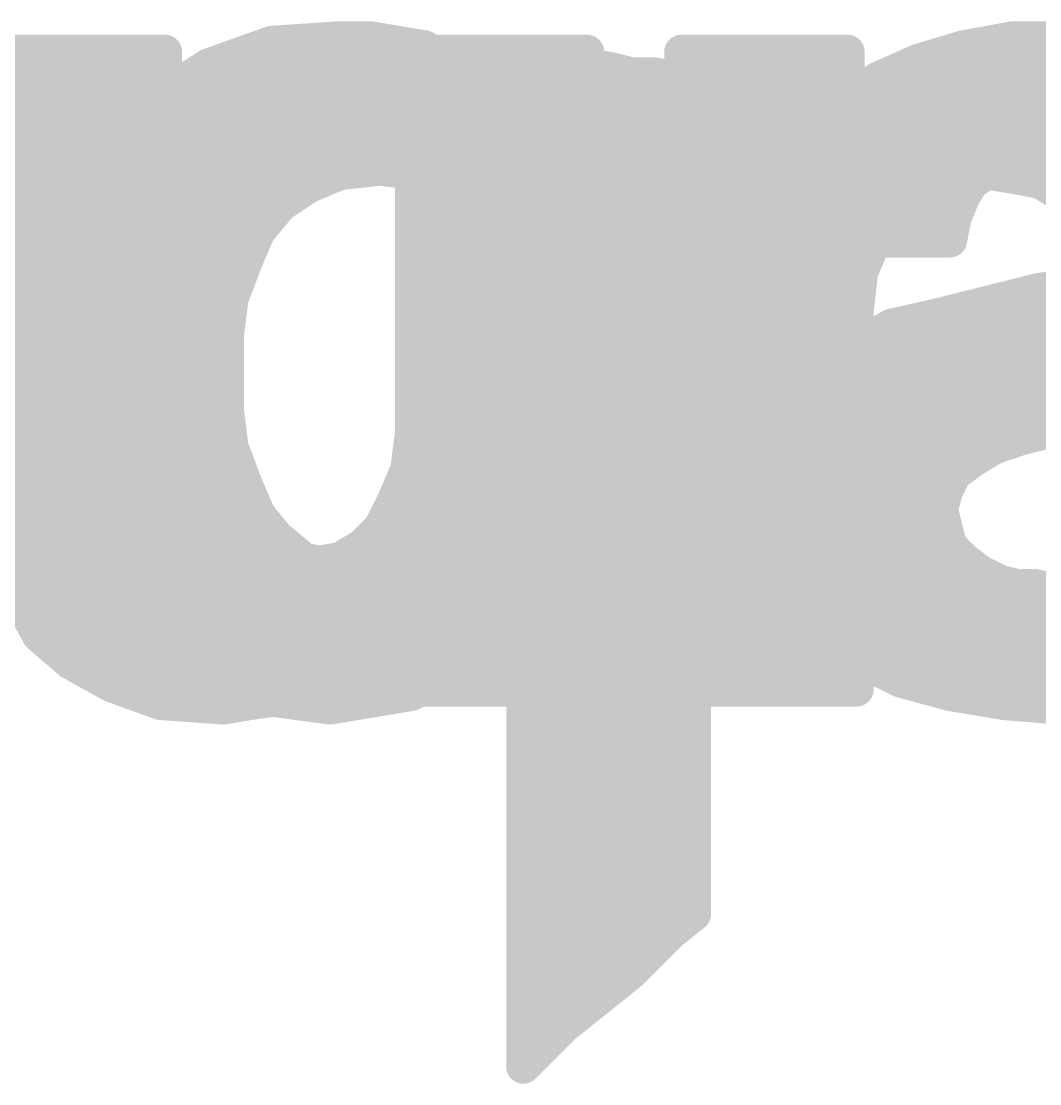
# Model space of a CAD drawing. Extents: x -29 to 78, y -12 to 55.
# Drawn here: x 20.341 to 22.609, y 16.318 to 18.684 of the extents above; entities that cross this region are included whole.
import ezdxf

# ---------------------------------------------------------------- set-up
doc = ezdxf.new("R2010")
doc.units = 0
doc.layers.add('21', color=41, linetype='CONTINUOUS')
doc.layers.add('22', color=40, linetype='CONTINUOUS')

msp = doc.modelspace()

# ---------------------------------------------------------------- linework, layer by layer
at = {"layer": '21', "const_width": 0.0762}
for points in [[(22.381, 18.596), (22.501, 18.636)], [(22.501, 18.636), (22.561, 18.646)], [(22.561, 18.646), (22.621, 18.646)], [(22.621, 18.646), (22.761, 18.636)], [(20.281, 18.616), (20.661, 18.616)], [(20.661, 18.616), (20.661, 17.816)], [(21.211, 17.766), (21.211, 18.616)], [(21.211, 18.616), (21.601, 18.616)], [(21.601, 18.616), (21.601, 17.196)], [(21.811, 18.616), (22.181, 18.616)], [(21.811, 17.196), (21.811, 18.616)], [(22.181, 18.616), (22.181, 18.416)], [(20.281, 18.5928), (20.661, 18.5928)], [(21.211, 18.5928), (21.601, 18.5928)], [(21.811, 18.5928), (22.181, 18.5928)], [(22.321, 18.556), (22.381, 18.596)], [(22.3762, 18.5928), (22.8948, 18.5928)], [(22.271, 18.516), (22.321, 18.556)], [(20.281, 18.5166), (20.661, 18.5166)], [(21.211, 18.5166), (21.601, 18.5166)], [(21.811, 18.5166), (22.181, 18.5166)], [(22.231, 18.476), (22.271, 18.516)], [(22.2718, 18.5166), (23.0004, 18.5166)], [(22.191, 18.416), (22.231, 18.476)], [(20.281, 18.4404), (20.661, 18.4404)], [(21.211, 18.4404), (21.601, 18.4404)], [(21.811, 18.4404), (22.181, 18.4404)], [(22.2073, 18.4404), (23.0595, 18.4404)], [(22.181, 18.416), (22.191, 18.416)], [(20.281, 18.3642), (20.661, 18.3642)], [(21.211, 18.3642), (21.601, 18.3642)], [(21.811, 18.3642), (23.0935, 18.3642)], [(22.361, 18.326), (22.311, 18.296)], [(22.421, 18.336), (22.361, 18.326)], [(22.501, 18.346), (22.421, 18.336)], [(22.561, 18.336), (22.501, 18.346)], [(22.611, 18.326), (22.561, 18.336)], [(22.661, 18.296), (22.611, 18.326)], [(20.281, 18.288), (20.661, 18.288)], [(21.211, 18.288), (21.601, 18.288)], [(21.811, 18.288), (22.3046, 18.288)], [(22.311, 18.296), (22.271, 18.246)], [(22.271, 18.246), (22.241, 18.196)], [(20.281, 18.2118), (20.661, 18.2118)], [(21.211, 18.2118), (21.601, 18.2118)], [(21.811, 18.2118), (22.2505, 18.2118)], [(22.241, 18.196), (22.211, 18.126)], [(20.281, 18.1356), (20.661, 18.1356)], [(21.211, 18.1356), (21.601, 18.1356)], [(21.811, 18.1356), (22.2151, 18.1356)], [(22.211, 18.126), (22.201, 18.036)], [(20.281, 18.0594), (20.661, 18.0594)], [(21.211, 18.0594), (21.601, 18.0594)], [(21.811, 18.0594), (22.2036, 18.0594)], [(22.201, 18.036), (22.201, 17.196)], [(20.281, 17.9832), (20.661, 17.9832)], [(21.211, 17.9832), (21.601, 17.9832)], [(21.811, 17.9832), (22.201, 17.9832)], [(20.281, 17.907), (20.661, 17.907)], [(21.211, 17.907), (21.601, 17.907)], [(21.811, 17.907), (22.201, 17.907)], [(20.281, 17.8308), (20.661, 17.8308)], [(21.211, 17.8308), (21.601, 17.8308)], [(21.811, 17.8308), (22.201, 17.8308)], [(20.661, 17.816), (20.681, 17.656)], [(21.201, 17.686), (21.211, 17.766)], [(20.281, 17.7546), (20.6687, 17.7546)], [(21.2096, 17.7546), (21.601, 17.7546)], [(21.811, 17.7546), (22.201, 17.7546)], [(21.171, 17.616), (21.201, 17.686)], [(20.281, 17.6784), (20.6782, 17.6784)], [(21.1977, 17.6784), (21.601, 17.6784)], [(21.811, 17.6784), (22.201, 17.6784)], [(20.681, 17.656), (20.691, 17.596)], [(21.141, 17.556), (21.171, 17.616)], [(20.2835, 17.6022), (20.69, 17.6022)], [(20.691, 17.596), (20.751, 17.516)], [(21.1641, 17.6022), (21.601, 17.6022)], [(21.811, 17.6022), (22.201, 17.6022)], [(21.101, 17.516), (21.141, 17.556)], [(20.2974, 17.526), (20.7435, 17.526)], [(21.111, 17.526), (21.601, 17.526)], [(21.811, 17.526), (22.201, 17.526)], [(20.331, 17.406), (20.301, 17.506)], [(20.751, 17.516), (20.801, 17.486)], [(21.051, 17.486), (21.101, 17.516)], [(20.801, 17.486), (20.851, 17.476)], [(20.851, 17.476), (20.911, 17.466)], [(20.911, 17.466), (20.991, 17.476)], [(20.991, 17.476), (21.051, 17.486)], [(20.3179, 17.4498), (21.601, 17.4498)], [(21.811, 17.4498), (22.201, 17.4498)], [(20.381, 17.316), (20.331, 17.406)], [(21.221, 17.396), (21.181, 17.336)], [(21.231, 17.396), (21.221, 17.396)], [(21.231, 17.196), (21.231, 17.396)], [(20.349, 17.3736), (21.2061, 17.3736)], [(21.231, 17.3736), (21.601, 17.3736)], [(21.811, 17.3736), (22.201, 17.3736)], [(21.181, 17.336), (21.141, 17.286)], [(20.451, 17.256), (20.381, 17.316)], [(20.4027, 17.2974), (21.1501, 17.2974)], [(21.141, 17.286), (21.091, 17.246)], [(21.231, 17.2974), (21.601, 17.2974)], [(21.811, 17.2974), (22.201, 17.2974)], [(20.541, 17.206), (20.451, 17.256)], [(21.091, 17.246), (21.031, 17.216)], [(20.5136, 17.2212), (21.0414, 17.2212)], [(21.031, 17.216), (20.981, 17.196)], [(21.231, 17.2212), (21.601, 17.2212)], [(21.811, 17.2212), (22.201, 17.2212)], [(20.651, 17.166), (20.541, 17.206)], [(20.981, 17.196), (20.921, 17.176)], [(21.601, 17.196), (21.231, 17.196)], [(22.201, 17.196), (21.811, 17.196)], [(20.791, 17.156), (20.651, 17.166)], [(20.851, 17.166), (20.791, 17.156)], [(20.921, 17.176), (20.851, 17.166)]]:
    msp.add_lwpolyline(points, dxfattribs=at)
at = {"layer": '21', "const_width": 0.0381}
for points in [[(22.4979, 18.6548, 1), (22.5041, 18.6172)], [(22.507, 18.6179, 1), (22.495, 18.6541)], [(22.561, 18.6651, 1), (22.561, 18.627)], [(22.5641, 18.6272, 1), (22.5579, 18.6648)], [(22.6224, 18.665, 1), (22.6196, 18.627)], [(22.621, 18.627, 1), (22.621, 18.6651)], [(20.6801, 18.616, 1), (20.642, 18.616)], [(20.661, 18.5969, 1), (20.661, 18.635)], [(21.211, 18.635, 1), (21.211, 18.5969)], [(21.2301, 18.616, 1), (21.192, 18.616)], [(21.6201, 18.616, 1), (21.582, 18.616)], [(21.601, 18.5969, 1), (21.601, 18.635)], [(21.83, 18.616, 1), (21.7919, 18.616)], [(21.811, 18.635, 1), (21.811, 18.5969)], [(22.2001, 18.616, 1), (22.162, 18.616)], [(22.181, 18.5969, 1), (22.181, 18.635)], [(20.661, 18.5738, 1), (20.661, 18.6119)], [(21.211, 18.6119, 1), (21.211, 18.5738)], [(21.601, 18.5738, 1), (21.601, 18.6119)], [(21.811, 18.6119, 1), (21.811, 18.5738)], [(22.181, 18.5738, 1), (22.181, 18.6119)], [(22.3762, 18.6119, 1), (22.3762, 18.5738)], [(22.375, 18.6141, 1), (22.387, 18.5779)], [(22.3916, 18.5801, 1), (22.3704, 18.6119)], [(22.3104, 18.5719, 1), (22.3316, 18.5401)], [(22.3329, 18.5411, 1), (22.3091, 18.5709)], [(20.661, 18.4976, 1), (20.661, 18.5357)], [(21.211, 18.5357, 1), (21.211, 18.4976)], [(21.601, 18.4976, 1), (21.601, 18.5357)], [(21.811, 18.5357, 1), (21.811, 18.4976)], [(22.181, 18.4976, 1), (22.181, 18.5357)], [(22.2718, 18.5357, 1), (22.2718, 18.4976)], [(22.2845, 18.5025, 1), (22.2575, 18.5295)], [(22.2591, 18.5309, 1), (22.2829, 18.5011)], [(22.2175, 18.4895, 1), (22.2445, 18.4625)], [(22.2469, 18.4654, 1), (22.2151, 18.4866)], [(20.661, 18.4214, 1), (20.661, 18.4595)], [(21.211, 18.4595, 1), (21.211, 18.4214)], [(21.601, 18.4214, 1), (21.601, 18.4595)], [(21.811, 18.4595, 1), (21.811, 18.4214)], [(22.181, 18.4214, 1), (22.181, 18.4595)], [(22.2073, 18.4595, 1), (22.2073, 18.4214)], [(22.181, 18.4351, 1), (22.181, 18.397)], [(22.162, 18.416, 1), (22.2001, 18.416)], [(22.1751, 18.4266, 1), (22.2069, 18.4054)], [(22.191, 18.397, 1), (22.191, 18.4351)], [(20.661, 18.3452, 1), (20.661, 18.3833)], [(21.211, 18.3833, 1), (21.211, 18.3452)], [(21.601, 18.3452, 1), (21.601, 18.3833)], [(21.811, 18.3833, 1), (21.811, 18.3452)], [(22.3579, 18.3448, 1), (22.3641, 18.3072)], [(22.3708, 18.3097, 1), (22.3512, 18.3423)], [(22.4186, 18.3549, 1), (22.4234, 18.3171)], [(22.4241, 18.3172, 1), (22.4179, 18.3548)], [(22.5041, 18.3648, 1), (22.4979, 18.3272)], [(22.5034, 18.3271, 1), (22.4986, 18.3649)], [(22.5647, 18.3547, 1), (22.5573, 18.3173)], [(22.5579, 18.3172, 1), (22.5641, 18.3548)], [(22.6208, 18.3423, 1), (22.6012, 18.3097)], [(22.6073, 18.3073, 1), (22.6147, 18.3447)], [(20.661, 18.269, 1), (20.661, 18.3071)], [(21.211, 18.3071, 1), (21.211, 18.269)], [(21.601, 18.269, 1), (21.601, 18.3071)], [(21.811, 18.3071, 1), (21.811, 18.269)], [(22.3012, 18.3123, 1), (22.3208, 18.2797)], [(22.3259, 18.2841, 1), (22.2961, 18.3079)], [(22.3046, 18.269, 1), (22.3046, 18.3071)], [(22.2561, 18.2579, 1), (22.2859, 18.2341)], [(22.2873, 18.2362, 1), (22.2547, 18.2558)], [(20.661, 18.1928, 1), (20.661, 18.2309)], [(21.211, 18.2309, 1), (21.211, 18.1928)], [(21.601, 18.1928, 1), (21.601, 18.2309)], [(21.811, 18.2309, 1), (21.811, 18.1928)], [(22.2505, 18.1928, 1), (22.2505, 18.2309)], [(22.2247, 18.2058, 1), (22.2573, 18.1862)], [(22.2585, 18.1885, 1), (22.2235, 18.2035)], [(20.661, 18.1166, 1), (20.661, 18.1547)], [(21.211, 18.1547, 1), (21.211, 18.1166)], [(21.601, 18.1166, 1), (21.601, 18.1547)], [(21.811, 18.1547, 1), (21.811, 18.1166)], [(22.2151, 18.1166, 1), (22.2151, 18.1547)], [(22.1935, 18.1335, 1), (22.2285, 18.1185)], [(22.2299, 18.1239, 1), (22.1921, 18.1281)], [(20.661, 18.0404, 1), (20.661, 18.0785)], [(21.211, 18.0785, 1), (21.211, 18.0404)], [(21.601, 18.0404, 1), (21.601, 18.0785)], [(21.811, 18.0785, 1), (21.811, 18.0404)], [(22.2036, 18.0404, 1), (22.2036, 18.0785)], [(22.2201, 18.036, 1), (22.182, 18.036)], [(22.1821, 18.0381, 1), (22.2199, 18.0339)], [(20.661, 17.9642, 1), (20.661, 18.0023)], [(21.211, 18.0023, 1), (21.211, 17.9642)], [(21.601, 17.9642, 1), (21.601, 18.0023)], [(21.811, 18.0023, 1), (21.811, 17.9642)], [(22.201, 17.9642, 1), (22.201, 18.0023)], [(20.661, 17.888, 1), (20.661, 17.9261)], [(21.211, 17.9261, 1), (21.211, 17.888)], [(21.601, 17.888, 1), (21.601, 17.9261)], [(21.811, 17.9261, 1), (21.811, 17.888)], [(22.201, 17.888, 1), (22.201, 17.9261)], [(20.661, 17.8117, 1), (20.661, 17.8498)], [(21.211, 17.8498, 1), (21.211, 17.8117)], [(21.601, 17.8117, 1), (21.601, 17.8498)], [(21.811, 17.8498, 1), (21.811, 17.8117)], [(22.201, 17.8117, 1), (22.201, 17.8498)], [(20.6799, 17.8184, 1), (20.6421, 17.8136)], [(20.642, 17.816, 1), (20.6801, 17.816)], [(21.2299, 17.7636, 1), (21.1921, 17.7684)], [(20.6687, 17.7355, 1), (20.6687, 17.7736)], [(21.2096, 17.7736, 1), (21.2096, 17.7355)], [(21.192, 17.766, 1), (21.2301, 17.766)], [(21.601, 17.7355, 1), (21.601, 17.7736)], [(21.811, 17.7736, 1), (21.811, 17.7355)], [(22.201, 17.7355, 1), (22.201, 17.7736)], [(21.2185, 17.6785, 1), (21.1835, 17.6935)], [(20.6782, 17.6593, 1), (20.6782, 17.6974)], [(21.1977, 17.6974, 1), (21.1977, 17.6593)], [(21.1821, 17.6884, 1), (21.2199, 17.6836)], [(21.601, 17.6593, 1), (21.601, 17.6974)], [(21.811, 17.6974, 1), (21.811, 17.6593)], [(22.201, 17.6593, 1), (22.201, 17.6974)], [(20.6998, 17.6591, 1), (20.6622, 17.6529)], [(20.6621, 17.6536, 1), (20.6999, 17.6584)], [(21.188, 17.6075, 1), (21.154, 17.6245)], [(20.7062, 17.6074, 1), (20.6758, 17.5846)], [(20.69, 17.5831, 1), (20.69, 17.6212)], [(21.1641, 17.6212, 1), (21.1641, 17.5831)], [(21.1535, 17.6235, 1), (21.1885, 17.6085)], [(21.601, 17.5831, 1), (21.601, 17.6212)], [(21.811, 17.6212, 1), (21.811, 17.5831)], [(22.201, 17.5831, 1), (22.201, 17.6212)], [(20.6722, 17.5929, 1), (20.7098, 17.5991)], [(21.124, 17.5645, 1), (21.158, 17.5475)], [(21.1545, 17.5425, 1), (21.1275, 17.5695)], [(20.7435, 17.5069, 1), (20.7435, 17.545)], [(21.111, 17.545, 1), (21.111, 17.5069)], [(21.601, 17.5069, 1), (21.601, 17.545)], [(21.811, 17.545, 1), (21.811, 17.5069)], [(22.201, 17.5069, 1), (22.201, 17.545)], [(20.7608, 17.5323, 1), (20.7412, 17.4997)], [(20.7358, 17.5046, 1), (20.7662, 17.5274)], [(21.0875, 17.5295, 1), (21.1145, 17.5025)], [(21.1108, 17.4997, 1), (21.0912, 17.5323)], [(20.8047, 17.5047, 1), (20.7973, 17.4673)], [(20.7912, 17.4697, 1), (20.8108, 17.5023)], [(20.8541, 17.4948, 1), (20.8479, 17.4572)], [(20.8473, 17.4573, 1), (20.8547, 17.4947)], [(20.9879, 17.4948, 1), (20.9941, 17.4572)], [(20.9934, 17.4571, 1), (20.9886, 17.4949)], [(21.0412, 17.5023, 1), (21.0608, 17.4697)], [(21.0541, 17.4672, 1), (21.0479, 17.5048)], [(20.9086, 17.4849, 1), (20.9134, 17.4471)], [(20.9079, 17.4472, 1), (20.9141, 17.4848)], [(21.601, 17.4307, 1), (21.601, 17.4688)], [(21.811, 17.4688, 1), (21.811, 17.4307)], [(22.201, 17.4307, 1), (22.201, 17.4688)], [(20.3477, 17.4153, 1), (20.3143, 17.3967)], [(20.3128, 17.4005, 1), (20.3492, 17.4115)], [(21.221, 17.4151, 1), (21.221, 17.377)], [(21.2369, 17.3854, 1), (21.2051, 17.4066)], [(21.2501, 17.396, 1), (21.212, 17.396)], [(21.231, 17.377, 1), (21.231, 17.4151)], [(20.349, 17.3926, 1), (20.349, 17.3545)], [(21.2061, 17.3545, 1), (21.2061, 17.3926)], [(21.231, 17.3926, 1), (21.231, 17.3545)], [(21.601, 17.3545, 1), (21.601, 17.3926)], [(21.811, 17.3926, 1), (21.811, 17.3545)], [(22.201, 17.3545, 1), (22.201, 17.3926)], [(21.1959, 17.3241, 1), (21.1661, 17.3479)], [(20.3934, 17.3305, 1), (20.3686, 17.3015)], [(21.1651, 17.3466, 1), (21.1969, 17.3254)], [(20.3643, 17.3067, 1), (20.3977, 17.3253)], [(20.4027, 17.3164, 1), (20.4027, 17.2783)], [(21.1529, 17.2711, 1), (21.1291, 17.3009)], [(21.1501, 17.2783, 1), (21.1501, 17.3164)], [(21.231, 17.3164, 1), (21.231, 17.2783)], [(21.601, 17.2783, 1), (21.601, 17.3164)], [(21.811, 17.3164, 1), (21.811, 17.2783)], [(22.201, 17.2783, 1), (22.201, 17.3164)], [(21.1261, 17.2979, 1), (21.1559, 17.2741)], [(20.4603, 17.2727, 1), (20.4417, 17.2393)], [(20.4386, 17.2415, 1), (20.4634, 17.2705)], [(21.0791, 17.2609, 1), (21.1029, 17.2311)], [(21.0995, 17.229, 1), (21.0825, 17.263)], [(20.5136, 17.2402, 1), (20.5136, 17.2021)], [(21.0225, 17.233, 1), (21.0395, 17.199)], [(21.0381, 17.1983, 1), (21.0239, 17.2337)], [(21.0414, 17.2021, 1), (21.0414, 17.2402)], [(21.231, 17.2402, 1), (21.231, 17.2021)], [(21.601, 17.2021, 1), (21.601, 17.2402)], [(21.811, 17.2402, 1), (21.811, 17.2021)], [(22.201, 17.2021, 1), (22.201, 17.2402)], [(20.5475, 17.2239, 1), (20.5345, 17.1881)], [(20.5317, 17.1893, 1), (20.5503, 17.2227)], [(20.9739, 17.2137, 1), (20.9881, 17.1783)], [(20.987, 17.1779, 1), (20.975, 17.2141)], [(21.231, 17.2151, 1), (21.231, 17.177)], [(21.601, 17.177, 1), (21.601, 17.2151)], [(21.811, 17.2151, 1), (21.811, 17.177)], [(22.201, 17.177, 1), (22.201, 17.2151)], [(20.6524, 17.185, 1), (20.6496, 17.147)], [(20.6445, 17.1481, 1), (20.6575, 17.1839)], [(20.8483, 17.1849, 1), (20.8537, 17.1471)], [(20.8541, 17.1472, 1), (20.8479, 17.1848)], [(20.915, 17.1941, 1), (20.927, 17.1579)], [(20.9237, 17.1571, 1), (20.9183, 17.1949)], [(21.212, 17.196, 1), (21.2501, 17.196)], [(21.582, 17.196, 1), (21.6201, 17.196)], [(21.7919, 17.196, 1), (21.83, 17.196)], [(22.182, 17.196, 1), (22.2201, 17.196)], [(20.7879, 17.1748, 1), (20.7941, 17.1372)], [(20.7896, 17.137, 1), (20.7924, 17.175)]]:
    msp.add_lwpolyline(points, format="xyb", dxfattribs=at)
at = {"layer": '22', "const_width": 0.0762}
for points in [[(20.899, 18.636), (20.759, 18.586)], [(21.049, 18.646), (20.899, 18.636)], [(21.119, 18.646), (21.049, 18.646)], [(21.239, 18.626), (21.119, 18.646)], [(22.549, 18.646), (22.439, 18.626)], [(22.779, 18.646), (22.549, 18.646)], [(21.339, 18.566), (21.239, 18.626)], [(21.569, 18.596), (21.469, 18.616)], [(21.469, 18.616), (21.469, 18.436)], [(22.439, 18.626), (22.339, 18.596)], [(20.759, 18.586), (20.649, 18.516)], [(20.778, 18.5928), (21.2943, 18.5928)], [(21.469, 18.5928), (21.5818, 18.5928)], [(21.609, 18.586), (21.569, 18.596)], [(21.659, 18.576), (21.609, 18.586)], [(22.339, 18.596), (22.249, 18.556)], [(22.3318, 18.5928), (23.0154, 18.5928)], [(21.389, 18.526), (21.339, 18.566)], [(21.699, 18.566), (21.659, 18.576)], [(21.749, 18.566), (21.699, 18.566)], [(21.799, 18.556), (21.749, 18.566)], [(21.839, 18.546), (21.799, 18.556)], [(21.839, 16.696), (21.839, 18.546)], [(22.249, 18.556), (22.169, 18.496)], [(20.649, 18.516), (20.559, 18.416)], [(20.6499, 18.5166), (21.3984, 18.5166)], [(21.429, 18.486), (21.389, 18.526)], [(21.469, 18.5166), (21.839, 18.5166)], [(22.1965, 18.5166), (23.135, 18.5166)], [(22.169, 18.496), (22.109, 18.416)], [(21.469, 18.436), (21.429, 18.486)], [(20.581, 18.4404), (21.4655, 18.4404)], [(21.469, 18.4404), (21.839, 18.4404)], [(22.1273, 18.4404), (23.2077, 18.4404)], [(20.559, 18.416), (20.489, 18.306)], [(22.109, 18.416), (22.059, 18.316)], [(22.529, 18.366), (22.579, 18.386)], [(22.579, 18.386), (22.749, 18.386)], [(20.526, 18.3642), (21.839, 18.3642)], [(21.049, 18.346), (21.139, 18.356)], [(21.139, 18.356), (21.219, 18.346)], [(22.0831, 18.3642), (22.5254, 18.3642)], [(22.489, 18.346), (22.529, 18.366)], [(20.979, 18.316), (21.049, 18.346)], [(21.219, 18.346), (21.299, 18.316)], [(22.439, 18.296), (22.459, 18.326)], [(22.459, 18.326), (22.489, 18.346)], [(20.489, 18.306), (20.449, 18.176)], [(20.919, 18.276), (20.979, 18.316)], [(21.299, 18.316), (21.349, 18.276)], [(22.059, 18.316), (22.039, 18.196)], [(20.4835, 18.288), (20.937, 18.288)], [(21.334, 18.288), (21.839, 18.288)], [(22.0543, 18.288), (22.4358, 18.288)], [(22.419, 18.246), (22.439, 18.296)], [(20.869, 18.216), (20.919, 18.276)], [(21.349, 18.276), (21.399, 18.216)], [(22.409, 18.196), (22.419, 18.246)], [(20.46, 18.2118), (20.8672, 18.2118)], [(20.839, 18.146), (20.869, 18.216)], [(21.399, 18.216), (21.429, 18.146)], [(21.4008, 18.2118), (21.839, 18.2118)], [(22.0416, 18.2118), (22.4122, 18.2118)], [(22.039, 18.196), (22.409, 18.196)], [(20.449, 18.176), (20.419, 18.036)], [(20.4403, 18.1356), (20.8351, 18.1356)], [(20.809, 18.066), (20.839, 18.146)], [(21.429, 18.146), (21.459, 18.066)], [(21.4329, 18.1356), (21.839, 18.1356)], [(22.689, 18.096), (22.609, 18.086)], [(20.799, 17.986), (20.809, 18.066)], [(21.459, 18.066), (21.469, 17.986)], [(22.609, 18.086), (22.369, 18.026)], [(20.424, 18.0594), (20.8082, 18.0594)], [(21.4598, 18.0594), (21.839, 18.0594)], [(22.5026, 18.0594), (23.249, 18.0594)], [(20.419, 18.036), (20.409, 17.886)], [(22.369, 18.026), (22.279, 18.006)], [(22.279, 18.006), (22.139, 17.926)], [(20.4155, 17.9832), (20.799, 17.9832)], [(20.799, 17.896), (20.799, 17.986)], [(21.469, 17.986), (21.469, 17.816)], [(21.469, 17.9832), (21.839, 17.9832)], [(22.2391, 17.9832), (23.2038, 17.9832)], [(22.139, 17.926), (22.079, 17.876)], [(20.4104, 17.907), (20.799, 17.907)], [(21.469, 17.907), (21.839, 17.907)], [(22.1162, 17.907), (23.0883, 17.907)], [(20.799, 17.896), (20.409, 17.886)], [(20.409, 17.886), (20.799, 17.896)], [(20.409, 17.886), (20.419, 17.746)], [(20.799, 17.816), (20.799, 17.896)], [(22.079, 17.876), (22.039, 17.816)], [(20.4129, 17.8308), (20.799, 17.8308)], [(21.469, 17.8308), (21.839, 17.8308)], [(22.0489, 17.8308), (22.8956, 17.8308)], [(20.809, 17.736), (20.799, 17.816)], [(21.469, 17.816), (21.429, 17.656)], [(22.039, 17.816), (22.009, 17.746)], [(22.569, 17.756), (22.729, 17.796)], [(20.4184, 17.7546), (20.8067, 17.7546)], [(20.419, 17.746), (20.449, 17.616)], [(20.839, 17.656), (20.809, 17.736)], [(21.4536, 17.7546), (21.839, 17.7546)], [(22.009, 17.746), (21.999, 17.656)], [(22.0127, 17.7546), (22.5648, 17.7546)], [(22.459, 17.706), (22.509, 17.736)], [(22.509, 17.736), (22.569, 17.756)], [(22.419, 17.676), (22.459, 17.706)], [(20.4346, 17.6784), (20.8306, 17.6784)], [(21.4346, 17.6784), (21.839, 17.6784)], [(22.0015, 17.6784), (22.4222, 17.6784)], [(22.399, 17.636), (22.419, 17.676)], [(20.499, 17.496), (20.839, 17.656)], [(20.839, 17.656), (20.499, 17.496)], [(20.869, 17.586), (20.839, 17.656)], [(21.429, 17.656), (21.399, 17.586)], [(21.999, 17.656), (22.019, 17.526)], [(20.449, 17.616), (20.499, 17.496)], [(22.389, 17.596), (22.399, 17.636)], [(20.4548, 17.6022), (20.7247, 17.6022)], [(20.7247, 17.6022), (20.8621, 17.6022)], [(21.4059, 17.6022), (21.839, 17.6022)], [(22.0073, 17.6022), (22.3906, 17.6022)], [(22.409, 17.516), (22.389, 17.596)], [(20.909, 17.536), (20.869, 17.586)], [(21.399, 17.586), (21.349, 17.536)], [(20.4865, 17.526), (20.5628, 17.526)], [(20.5628, 17.526), (20.921, 17.526)], [(20.969, 17.486), (20.909, 17.536)], [(21.349, 17.536), (21.289, 17.486)], [(21.337, 17.526), (21.839, 17.526)], [(22.019, 17.526), (22.059, 17.416)], [(22.019, 17.526), (22.4065, 17.526)], [(22.439, 17.486), (22.409, 17.516)], [(20.499, 17.496), (20.559, 17.386)], [(21.049, 17.466), (20.969, 17.486)], [(21.289, 17.486), (21.219, 17.466)], [(22.479, 17.456), (22.439, 17.486)], [(20.5242, 17.4498), (21.839, 17.4498)], [(21.129, 17.456), (21.049, 17.466)], [(21.219, 17.466), (21.129, 17.456)], [(22.0467, 17.4498), (22.4914, 17.4498)], [(22.519, 17.436), (22.479, 17.456)], [(22.559, 17.426), (22.519, 17.436)], [(22.599, 17.426), (22.559, 17.426)], [(22.639, 17.416), (22.599, 17.426)], [(22.699, 17.426), (22.639, 17.416)], [(22.059, 17.416), (22.119, 17.336)], [(20.559, 17.386), (20.649, 17.296)], [(20.5714, 17.3736), (21.4471, 17.3736)], [(21.369, 17.276), (21.449, 17.376)], [(21.449, 17.376), (21.459, 17.376)], [(21.459, 17.376), (21.459, 16.356)], [(21.459, 17.3736), (21.839, 17.3736)], [(22.0908, 17.3736), (23.2082, 17.3736)], [(22.119, 17.336), (22.199, 17.266)], [(20.6476, 17.2974), (21.3861, 17.2974)], [(20.649, 17.296), (20.759, 17.216)], [(21.459, 17.2974), (21.839, 17.2974)], [(22.1631, 17.2974), (23.1349, 17.2974)], [(21.269, 17.216), (21.369, 17.276)], [(22.199, 17.266), (22.299, 17.216)], [(20.7519, 17.2212), (21.2777, 17.2212)], [(20.759, 17.216), (20.879, 17.176)], [(21.209, 17.186), (21.269, 17.216)], [(21.459, 17.2212), (21.839, 17.2212)], [(22.2886, 17.2212), (23.0094, 17.2212)], [(22.299, 17.216), (22.409, 17.186)], [(20.879, 17.176), (21.029, 17.156)], [(21.029, 17.156), (21.209, 17.186)], [(22.409, 17.186), (22.529, 17.166)], [(22.529, 17.166), (22.649, 17.156)], [(21.459, 17.145), (21.839, 17.145)], [(21.459, 17.0688), (21.839, 17.0688)], [(21.459, 16.9926), (21.839, 16.9926)], [(21.459, 16.9164), (21.839, 16.9164)], [(21.459, 16.8402), (21.839, 16.8402)], [(21.459, 16.764), (21.839, 16.764)], [(21.789, 16.656), (21.839, 16.696)], [(21.459, 16.6878), (21.8287, 16.6878)], [(21.699, 16.566), (21.789, 16.656)], [(21.459, 16.6116), (21.7446, 16.6116)], [(21.549, 16.446), (21.699, 16.566)], [(21.459, 16.5354), (21.6608, 16.5354)], [(21.459, 16.4592), (21.5655, 16.4592)], [(21.459, 16.356), (21.549, 16.446)], [(21.459, 16.383), (21.486, 16.383)]]:
    msp.add_lwpolyline(points, dxfattribs=at)
at = {"layer": '22', "const_width": 0.0381}
for points in [[(20.8977, 18.655, 1), (20.9003, 18.617)], [(20.9054, 18.6181, 1), (20.8926, 18.6539)], [(21.049, 18.6651, 1), (21.049, 18.627)], [(21.0503, 18.627, 1), (21.0477, 18.665)], [(21.1221, 18.6648, 1), (21.1159, 18.6272)], [(21.119, 18.627, 1), (21.119, 18.6651)], [(22.549, 18.6651, 1), (22.549, 18.627)], [(22.5524, 18.6273, 1), (22.5456, 18.6647)], [(21.2488, 18.6423, 1), (21.2292, 18.6097)], [(21.2359, 18.6072, 1), (21.2421, 18.6448)], [(21.4727, 18.6347, 1), (21.4653, 18.5973)], [(21.4881, 18.616, 1), (21.45, 18.616)], [(22.4356, 18.6447, 1), (22.4424, 18.6073)], [(22.4445, 18.6078, 1), (22.4335, 18.6442)], [(20.7526, 18.6039, 1), (20.7654, 18.5681)], [(20.7692, 18.5699, 1), (20.7488, 18.6021)], [(20.778, 18.6119, 1), (20.778, 18.5738)], [(21.2943, 18.5738, 1), (21.2943, 18.6119)], [(21.469, 18.6119, 1), (21.469, 18.5738)], [(21.5736, 18.6145, 1), (21.5644, 18.5775)], [(21.5653, 18.5773, 1), (21.5727, 18.6147)], [(21.5818, 18.5738, 1), (21.5818, 18.6119)], [(21.6127, 18.6047, 1), (21.6053, 18.5673)], [(21.6044, 18.5675, 1), (21.6136, 18.6045)], [(22.3318, 18.6119, 1), (22.3318, 18.5738)], [(22.3335, 18.6142, 1), (22.3445, 18.5778)], [(22.3467, 18.5786, 1), (22.3313, 18.6134)], [(21.3509, 18.5809, 1), (21.3271, 18.5511)], [(21.3292, 18.5497, 1), (21.3488, 18.5823)], [(21.6636, 18.5945, 1), (21.6544, 18.5575)], [(21.6553, 18.5573, 1), (21.6627, 18.5947)], [(21.699, 18.5851, 1), (21.699, 18.547)], [(21.6944, 18.5475, 1), (21.7036, 18.5845)], [(21.7527, 18.5847, 1), (21.7453, 18.5473)], [(21.749, 18.547, 1), (21.749, 18.5851)], [(21.8036, 18.5745, 1), (21.7944, 18.5375)], [(21.7953, 18.5373, 1), (21.8027, 18.5747)], [(21.8581, 18.546, 1), (21.82, 18.546)], [(21.8344, 18.5275, 1), (21.8436, 18.5645)], [(22.2413, 18.5734, 1), (22.2567, 18.5386)], [(22.2604, 18.5408, 1), (22.2376, 18.5712)], [(20.6499, 18.5357, 1), (20.6499, 18.4976)], [(20.6632, 18.5033, 1), (20.6348, 18.5287)], [(21.4025, 18.5395, 1), (21.3755, 18.5125)], [(21.3771, 18.5111, 1), (21.4009, 18.5409)], [(21.3984, 18.4976, 1), (21.3984, 18.5357)], [(21.469, 18.5357, 1), (21.469, 18.4976)], [(21.839, 18.4976, 1), (21.839, 18.5357)], [(22.1965, 18.5357, 1), (22.1965, 18.4976)], [(20.6388, 18.5321, 1), (20.6592, 18.4999)], [(22.1576, 18.5112, 1), (22.1804, 18.4808)], [(22.1842, 18.4846, 1), (22.1538, 18.5074)], [(21.4439, 18.4979, 1), (21.4141, 18.4741)], [(21.4155, 18.4725, 1), (21.4425, 18.4995)], [(20.581, 18.4595, 1), (20.581, 18.4214)], [(21.469, 18.4595, 1), (21.469, 18.4214)], [(21.4541, 18.4241, 1), (21.4839, 18.4479)], [(21.4655, 18.4214, 1), (21.4655, 18.4595)], [(21.839, 18.4214, 1), (21.839, 18.4595)], [(22.1273, 18.4595, 1), (22.1273, 18.4214)], [(20.5448, 18.4287, 1), (20.5732, 18.4033)], [(20.5751, 18.4058, 1), (20.5429, 18.4262)], [(21.45, 18.436, 1), (21.4881, 18.436)], [(22.0938, 18.4274, 1), (22.1242, 18.4046)], [(22.126, 18.4075, 1), (22.092, 18.4245)], [(22.579, 18.405, 1), (22.579, 18.3669)], [(22.5861, 18.3683, 1), (22.5719, 18.4037)], [(20.526, 18.3833, 1), (20.526, 18.3452)], [(21.1414, 18.3749, 1), (21.1366, 18.3371)], [(21.1411, 18.3371, 1), (21.1369, 18.3749)], [(21.839, 18.3452, 1), (21.839, 18.3833)], [(22.0831, 18.3833, 1), (22.0831, 18.3452)], [(22.5219, 18.3837, 1), (22.5361, 18.3483)], [(22.5375, 18.349, 1), (22.5205, 18.383)], [(22.5254, 18.3452, 1), (22.5254, 18.3833)], [(21.0469, 18.3649, 1), (21.0511, 18.3271)], [(21.0565, 18.3285, 1), (21.0415, 18.3635)], [(21.2257, 18.3638, 1), (21.2123, 18.3282)], [(21.2166, 18.3271, 1), (21.2214, 18.3649)], [(22.4749, 18.3154, 1), (22.4431, 18.3366)], [(22.4805, 18.363, 1), (22.4975, 18.329)], [(22.4996, 18.3301, 1), (22.4784, 18.3619)], [(20.5072, 18.3004, 1), (20.4708, 18.3116)], [(20.9715, 18.3335, 1), (20.9865, 18.2985)], [(20.9896, 18.3001, 1), (20.9684, 18.3319)], [(21.3109, 18.3309, 1), (21.2871, 18.3011)], [(21.2923, 18.2982, 1), (21.3057, 18.3338)], [(22.042, 18.3245, 1), (22.076, 18.3075)], [(22.0778, 18.3129, 1), (22.0402, 18.3191)], [(22.4484, 18.3419, 1), (22.4696, 18.3101)], [(20.4835, 18.3071, 1), (20.4835, 18.269)], [(20.4729, 18.3162, 1), (20.5051, 18.2958)], [(20.937, 18.269, 1), (20.937, 18.3071)], [(21.334, 18.3071, 1), (21.334, 18.269)], [(21.839, 18.269, 1), (21.839, 18.3071)], [(22.0543, 18.3071, 1), (22.0543, 18.269)], [(22.4231, 18.3066, 1), (22.4549, 18.2854)], [(22.4567, 18.2889, 1), (22.4213, 18.3031)], [(22.4358, 18.269, 1), (22.4358, 18.3071)], [(20.9084, 18.2919, 1), (20.9296, 18.2601)], [(20.9336, 18.2638, 1), (20.9044, 18.2882)], [(21.3636, 18.2882, 1), (21.3344, 18.2638)], [(21.3371, 18.2611, 1), (21.3609, 18.2909)], [(22.4013, 18.2531, 1), (22.4367, 18.2389)], [(22.4377, 18.2423, 1), (22.4003, 18.2497)], [(20.46, 18.2309, 1), (20.46, 18.1928)], [(20.8544, 18.2282, 1), (20.8836, 18.2038)], [(20.8865, 18.2085, 1), (20.8515, 18.2235)], [(20.8672, 18.1928, 1), (20.8672, 18.2309)], [(21.4165, 18.2235, 1), (21.3815, 18.2085)], [(21.4008, 18.2309, 1), (21.4008, 18.1928)], [(21.3844, 18.2038, 1), (21.4136, 18.2282)], [(21.839, 18.1928, 1), (21.839, 18.2309)], [(22.0416, 18.2309, 1), (22.0416, 18.1928)], [(22.4122, 18.1928, 1), (22.4122, 18.2309)], [(22.039, 18.2151, 1), (22.039, 18.177)], [(22.409, 18.177, 1), (22.409, 18.2151)], [(20.4308, 18.1816, 1), (20.4672, 18.1704)], [(20.4676, 18.172, 1), (20.4304, 18.18)], [(22.0202, 18.1991, 1), (22.0578, 18.1929)], [(22.3903, 18.1997, 1), (22.4277, 18.1923)], [(20.4403, 18.1547, 1), (20.4403, 18.1166)], [(20.8568, 18.1393, 1), (20.8212, 18.1527)], [(20.8351, 18.1166, 1), (20.8351, 18.1547)], [(21.4468, 18.1527, 1), (21.4112, 18.1393)], [(21.4329, 18.1547, 1), (21.4329, 18.1166)], [(21.839, 18.1166, 1), (21.839, 18.1547)], [(20.8215, 18.1535, 1), (20.8565, 18.1385)], [(21.4115, 18.1385, 1), (21.4465, 18.1535)], [(20.8279, 18.0636, 1), (20.7901, 18.0684)], [(21.4779, 18.0684, 1), (21.4401, 18.0636)], [(22.6066, 18.1049, 1), (22.6114, 18.0671)], [(22.6136, 18.0675, 1), (22.6044, 18.1045)], [(20.424, 18.0785, 1), (20.424, 18.0404)], [(20.7912, 18.0727, 1), (20.8268, 18.0593)], [(20.8082, 18.0404, 1), (20.8082, 18.0785)], [(21.4598, 18.0785, 1), (21.4598, 18.0404)], [(21.4412, 18.0593, 1), (21.4768, 18.0727)], [(21.839, 18.0404, 1), (21.839, 18.0785)], [(22.5026, 18.0785, 1), (22.5026, 18.0404)], [(20.438, 18.0347, 1), (20.4, 18.0373)], [(20.4004, 18.04, 1), (20.4376, 18.032)], [(22.3644, 18.0445, 1), (22.3736, 18.0075)], [(22.3731, 18.0074, 1), (22.3649, 18.0446)], [(22.2749, 18.0246, 1), (22.2831, 17.9874)], [(22.2885, 17.9895, 1), (22.2695, 18.0225)], [(20.4155, 18.0023, 1), (20.4155, 17.9642)], [(20.818, 17.986, 1), (20.7799, 17.986)], [(20.799, 17.9642, 1), (20.799, 18.0023)], [(21.4881, 17.986, 1), (21.45, 17.986)], [(21.469, 18.0023, 1), (21.469, 17.9642)], [(21.839, 17.9642, 1), (21.839, 18.0023)], [(22.2391, 18.0023, 1), (22.2391, 17.9642)], [(20.7801, 17.9884, 1), (20.8179, 17.9836)], [(21.4501, 17.9836, 1), (21.4879, 17.9884)], [(22.1295, 17.9425, 1), (22.1485, 17.9095)], [(22.1512, 17.9114, 1), (22.1268, 17.9406)], [(20.4104, 17.9261, 1), (20.4104, 17.888)], [(20.799, 17.888, 1), (20.799, 17.9261)], [(21.469, 17.9261, 1), (21.469, 17.888)], [(21.839, 17.888, 1), (21.839, 17.9261)], [(22.1162, 17.9261, 1), (22.1162, 17.888)], [(20.4085, 17.905, 1), (20.4095, 17.867)], [(20.428, 17.8874, 1), (20.39, 17.8846)], [(20.4085, 17.905, 1), (20.4095, 17.867)], [(20.818, 17.896, 1), (20.7799, 17.896)], [(20.7799, 17.896, 1), (20.818, 17.896)], [(20.7995, 17.877, 1), (20.7985, 17.915)], [(20.7995, 17.877, 1), (20.7985, 17.915)], [(22.0949, 17.8654, 1), (22.0631, 17.8866)], [(20.39, 17.8873, 1), (20.428, 17.8847)], [(22.0668, 17.8906, 1), (22.0912, 17.8614)], [(20.4129, 17.8498, 1), (20.4129, 17.8117)], [(20.799, 17.8117, 1), (20.799, 17.8498)], [(21.469, 17.8498, 1), (21.469, 17.8117)], [(21.839, 17.8117, 1), (21.839, 17.8498)], [(22.0489, 17.8498, 1), (22.0489, 17.8117)], [(20.8179, 17.8184, 1), (20.7801, 17.8136)], [(21.4875, 17.8114, 1), (21.4505, 17.8206)], [(22.0231, 17.8266, 1), (22.0549, 17.8054)], [(22.0565, 17.8085, 1), (22.0215, 17.8235)], [(20.7799, 17.816, 1), (20.818, 17.816)], [(21.45, 17.816, 1), (21.4881, 17.816)], [(20.4184, 17.7736, 1), (20.4184, 17.7355)], [(20.4376, 17.7503, 1), (20.4004, 17.7417)], [(20.8268, 17.7427, 1), (20.7912, 17.7293)], [(20.8067, 17.7355, 1), (20.8067, 17.7736)], [(21.4536, 17.7736, 1), (21.4536, 17.7355)], [(21.839, 17.7355, 1), (21.839, 17.7736)], [(21.9915, 17.7535, 1), (22.0265, 17.7385)], [(22.0279, 17.7439, 1), (21.9901, 17.7481)], [(22.0127, 17.7736, 1), (22.0127, 17.7355)], [(22.503, 17.7541, 1), (22.515, 17.7179)], [(22.5188, 17.7197, 1), (22.4992, 17.7523)], [(22.5644, 17.7745, 1), (22.5736, 17.7375)], [(22.575, 17.7379, 1), (22.563, 17.7741)], [(22.5648, 17.7355, 1), (22.5648, 17.7736)], [(20.4, 17.7446, 1), (20.438, 17.7474)], [(20.7901, 17.7336, 1), (20.8279, 17.7384)], [(22.4492, 17.7223, 1), (22.4688, 17.6897)], [(22.4704, 17.6908, 1), (22.4476, 17.7212)], [(20.4346, 17.6974, 1), (20.4346, 17.6593)], [(20.8306, 17.6593, 1), (20.8306, 17.6974)], [(21.4346, 17.6974, 1), (21.4346, 17.6593)], [(21.839, 17.6593, 1), (21.839, 17.6974)], [(22.0015, 17.6974, 1), (22.0015, 17.6593)], [(22.4076, 17.6912, 1), (22.4304, 17.6608)], [(22.436, 17.6675, 1), (22.402, 17.6845)], [(22.4222, 17.6593, 1), (22.4222, 17.6974)], [(20.8565, 17.6635, 1), (20.8215, 17.6485)], [(20.8212, 17.6493, 1), (20.8568, 17.6627)], [(20.8471, 17.6388, 1), (20.8309, 17.6732)], [(20.8471, 17.6388, 1), (20.8309, 17.6732)], [(21.4105, 17.6606, 1), (21.4475, 17.6514)], [(21.4465, 17.6485, 1), (21.4115, 17.6635)], [(22.0178, 17.6589, 1), (21.9802, 17.6531)], [(21.9801, 17.6581, 1), (22.0179, 17.6539)], [(20.4666, 17.6233, 1), (20.4314, 17.6087)], [(22.382, 17.6445, 1), (22.416, 17.6275)], [(22.4175, 17.6314, 1), (22.3805, 17.6406)], [(20.4304, 17.6117, 1), (20.4676, 17.6203)], [(20.4548, 17.6212, 1), (20.4548, 17.5831)], [(20.7247, 17.6212, 1), (20.7247, 17.5831)], [(20.7247, 17.5831, 1), (20.7247, 17.6212)], [(20.8621, 17.5831, 1), (20.8621, 17.6212)], [(21.4059, 17.6212, 1), (21.4059, 17.5831)], [(21.839, 17.5831, 1), (21.839, 17.6212)], [(22.0073, 17.6212, 1), (22.0073, 17.5831)], [(22.4075, 17.6006, 1), (22.3705, 17.5914)], [(22.3906, 17.5831, 1), (22.3906, 17.6212)], [(20.8839, 17.5979, 1), (20.8541, 17.5741)], [(20.8515, 17.5785, 1), (20.8865, 17.5935)], [(21.3815, 17.5935, 1), (21.4165, 17.5785)], [(21.4125, 17.5725, 1), (21.3855, 17.5995)], [(22.3705, 17.6006, 1), (22.4075, 17.5914)], [(20.4865, 17.545, 1), (20.4865, 17.5069)], [(20.5628, 17.545, 1), (20.5628, 17.5069)], [(20.5628, 17.5069, 1), (20.5628, 17.545)], [(20.9212, 17.5506, 1), (20.8968, 17.5214)], [(20.8941, 17.5241, 1), (20.9239, 17.5479)], [(20.921, 17.5069, 1), (20.921, 17.545)], [(21.337, 17.545, 1), (21.337, 17.5069)], [(21.3355, 17.5495, 1), (21.3625, 17.5225)], [(21.3612, 17.5214, 1), (21.3368, 17.5506)], [(21.839, 17.5069, 1), (21.839, 17.545)], [(22.0369, 17.5325, 1), (22.0011, 17.5195)], [(22.019, 17.545, 1), (22.019, 17.5069)], [(22.4065, 17.5069, 1), (22.4065, 17.545)], [(22.0002, 17.5231, 1), (22.0378, 17.5289)], [(22.4225, 17.5295, 1), (22.3955, 17.5025)], [(22.3905, 17.5114, 1), (22.4275, 17.5206)], [(20.5157, 17.5051, 1), (20.4823, 17.4869)], [(20.4909, 17.5132, 1), (20.5071, 17.4788)], [(20.4909, 17.5132, 1), (20.5071, 17.4788)], [(20.4814, 17.4887, 1), (20.5166, 17.5033)], [(20.9736, 17.5045, 1), (20.9644, 17.4675)], [(20.9568, 17.4714, 1), (20.9812, 17.5006)], [(21.2768, 17.5006, 1), (21.3012, 17.4714)], [(21.2942, 17.4677, 1), (21.2838, 17.5043)], [(22.4504, 17.5012, 1), (22.4276, 17.4708)], [(22.4255, 17.4725, 1), (22.4525, 17.4995)], [(20.5242, 17.4688, 1), (20.5242, 17.4307)], [(21.0514, 17.4849, 1), (21.0466, 17.4471)], [(21.0444, 17.4475, 1), (21.0536, 17.4845)], [(21.1269, 17.4749, 1), (21.1311, 17.4371)], [(21.1266, 17.4371, 1), (21.1314, 17.4749)], [(21.2138, 17.4843, 1), (21.2242, 17.4477)], [(21.2211, 17.4471, 1), (21.2169, 17.4849)], [(21.839, 17.4307, 1), (21.839, 17.4688)], [(22.0467, 17.4688, 1), (22.0467, 17.4307)], [(22.4875, 17.473, 1), (22.4705, 17.439)], [(22.4676, 17.4408, 1), (22.4904, 17.4712)], [(22.4914, 17.4307, 1), (22.4914, 17.4688)], [(22.5236, 17.4545, 1), (22.5144, 17.4175)], [(22.5105, 17.419, 1), (22.5275, 17.453)], [(22.559, 17.4451, 1), (22.559, 17.407)], [(22.5544, 17.4075, 1), (22.5636, 17.4445)], [(22.6036, 17.4445, 1), (22.5944, 17.4075)], [(22.599, 17.407, 1), (22.599, 17.4451)], [(22.0742, 17.4274, 1), (22.0438, 17.4046)], [(22.0411, 17.4095, 1), (22.0769, 17.4225)], [(22.6359, 17.4348, 1), (22.6421, 17.3972)], [(20.5725, 17.3995, 1), (20.5455, 17.3725)], [(20.5423, 17.3769, 1), (20.5757, 17.3951)], [(20.5714, 17.3926, 1), (20.5714, 17.3545)], [(21.449, 17.3951, 1), (21.449, 17.357)], [(21.4639, 17.3641, 1), (21.4341, 17.3879)], [(21.478, 17.376, 1), (21.4399, 17.376)], [(21.459, 17.3926, 1), (21.459, 17.3545)], [(21.4471, 17.3545, 1), (21.4471, 17.3926)], [(21.459, 17.357, 1), (21.459, 17.3951)], [(21.839, 17.3545, 1), (21.839, 17.3926)], [(22.0908, 17.3926, 1), (22.0908, 17.3545)], [(22.1315, 17.3503, 1), (22.1065, 17.3217)], [(22.1038, 17.3246, 1), (22.1342, 17.3474)], [(20.6476, 17.3164, 1), (20.6476, 17.2783)], [(20.6602, 17.3114, 1), (20.6378, 17.2806)], [(20.6355, 17.2825, 1), (20.6625, 17.3095)], [(21.3861, 17.2783, 1), (21.3861, 17.3164)], [(21.459, 17.3164, 1), (21.459, 17.2783)], [(21.839, 17.2783, 1), (21.839, 17.3164)], [(22.1631, 17.3164, 1), (22.1631, 17.2783)], [(21.3541, 17.2879, 1), (21.3839, 17.2641)], [(21.3788, 17.2597, 1), (21.3592, 17.2923)], [(22.2075, 17.283, 1), (22.1905, 17.249)], [(22.1865, 17.2517, 1), (22.2115, 17.2803)], [(20.7519, 17.2402, 1), (20.7519, 17.2021)], [(20.765, 17.2341, 1), (20.753, 17.1979)], [(20.7478, 17.2006, 1), (20.7702, 17.2314)], [(21.2592, 17.2323, 1), (21.2788, 17.1997)], [(21.2775, 17.199, 1), (21.2605, 17.233)], [(21.2777, 17.2021, 1), (21.2777, 17.2402)], [(21.459, 17.2402, 1), (21.459, 17.2021)], [(21.839, 17.2021, 1), (21.839, 17.2402)], [(22.2886, 17.2402, 1), (22.2886, 17.2021)], [(22.304, 17.2344, 1), (22.294, 17.1976)], [(22.2905, 17.199, 1), (22.3075, 17.233)], [(20.8815, 17.1949, 1), (20.8765, 17.1571)], [(20.873, 17.1579, 1), (20.885, 17.1941)], [(21.2005, 17.203, 1), (21.2175, 17.169)], [(21.2121, 17.1672, 1), (21.2059, 17.2048)], [(22.4121, 17.2048, 1), (22.4059, 17.1672)], [(22.404, 17.1676, 1), (22.414, 17.2044)], [(22.5306, 17.185, 1), (22.5274, 17.147)], [(22.5259, 17.1472, 1), (22.5321, 17.1848)], [(21.0259, 17.1748, 1), (21.0321, 17.1372)], [(21.0265, 17.1371, 1), (21.0315, 17.1749)], [(21.459, 17.164, 1), (21.459, 17.1259)], [(21.839, 17.1259, 1), (21.839, 17.164)], [(21.459, 17.0878, 1), (21.459, 17.0497)], [(21.839, 17.0497, 1), (21.839, 17.0878)], [(21.459, 17.0116, 1), (21.459, 16.9735)], [(21.839, 16.9735, 1), (21.839, 17.0116)], [(21.459, 16.9354, 1), (21.459, 16.8973)], [(21.839, 16.8973, 1), (21.839, 16.9354)], [(21.459, 16.8592, 1), (21.459, 16.8211)], [(21.839, 16.8211, 1), (21.839, 16.8592)], [(21.459, 16.783, 1), (21.459, 16.7449)], [(21.839, 16.7449, 1), (21.839, 16.783)], [(21.8509, 16.6811, 1), (21.8271, 16.7109)], [(21.459, 16.7068, 1), (21.459, 16.6687)], [(21.82, 16.696, 1), (21.8581, 16.696)], [(21.8287, 16.6687, 1), (21.8287, 16.7068)], [(21.7771, 16.6709, 1), (21.8009, 16.6411)], [(21.8025, 16.6425, 1), (21.7755, 16.6695)], [(21.459, 16.6306, 1), (21.459, 16.5925)], [(21.7446, 16.5925, 1), (21.7446, 16.6306)], [(21.6855, 16.5795, 1), (21.7125, 16.5525)], [(21.7109, 16.5511, 1), (21.6871, 16.5809)], [(21.459, 16.5544, 1), (21.459, 16.5163)], [(21.6608, 16.5163, 1), (21.6608, 16.5544)], [(21.459, 16.4782, 1), (21.459, 16.4401)], [(21.5655, 16.4401, 1), (21.5655, 16.4782)], [(21.5371, 16.4609, 1), (21.5609, 16.4311)], [(21.5625, 16.4325, 1), (21.5355, 16.4595)], [(21.459, 16.402, 1), (21.459, 16.3639)], [(21.486, 16.3639, 1), (21.486, 16.402)], [(21.4455, 16.3695, 1), (21.4725, 16.3425)], [(21.4399, 16.356, 1), (21.478, 16.356)]]:
    msp.add_lwpolyline(points, format="xyb", dxfattribs=at)

doc.saveas('drawing.dxf')
